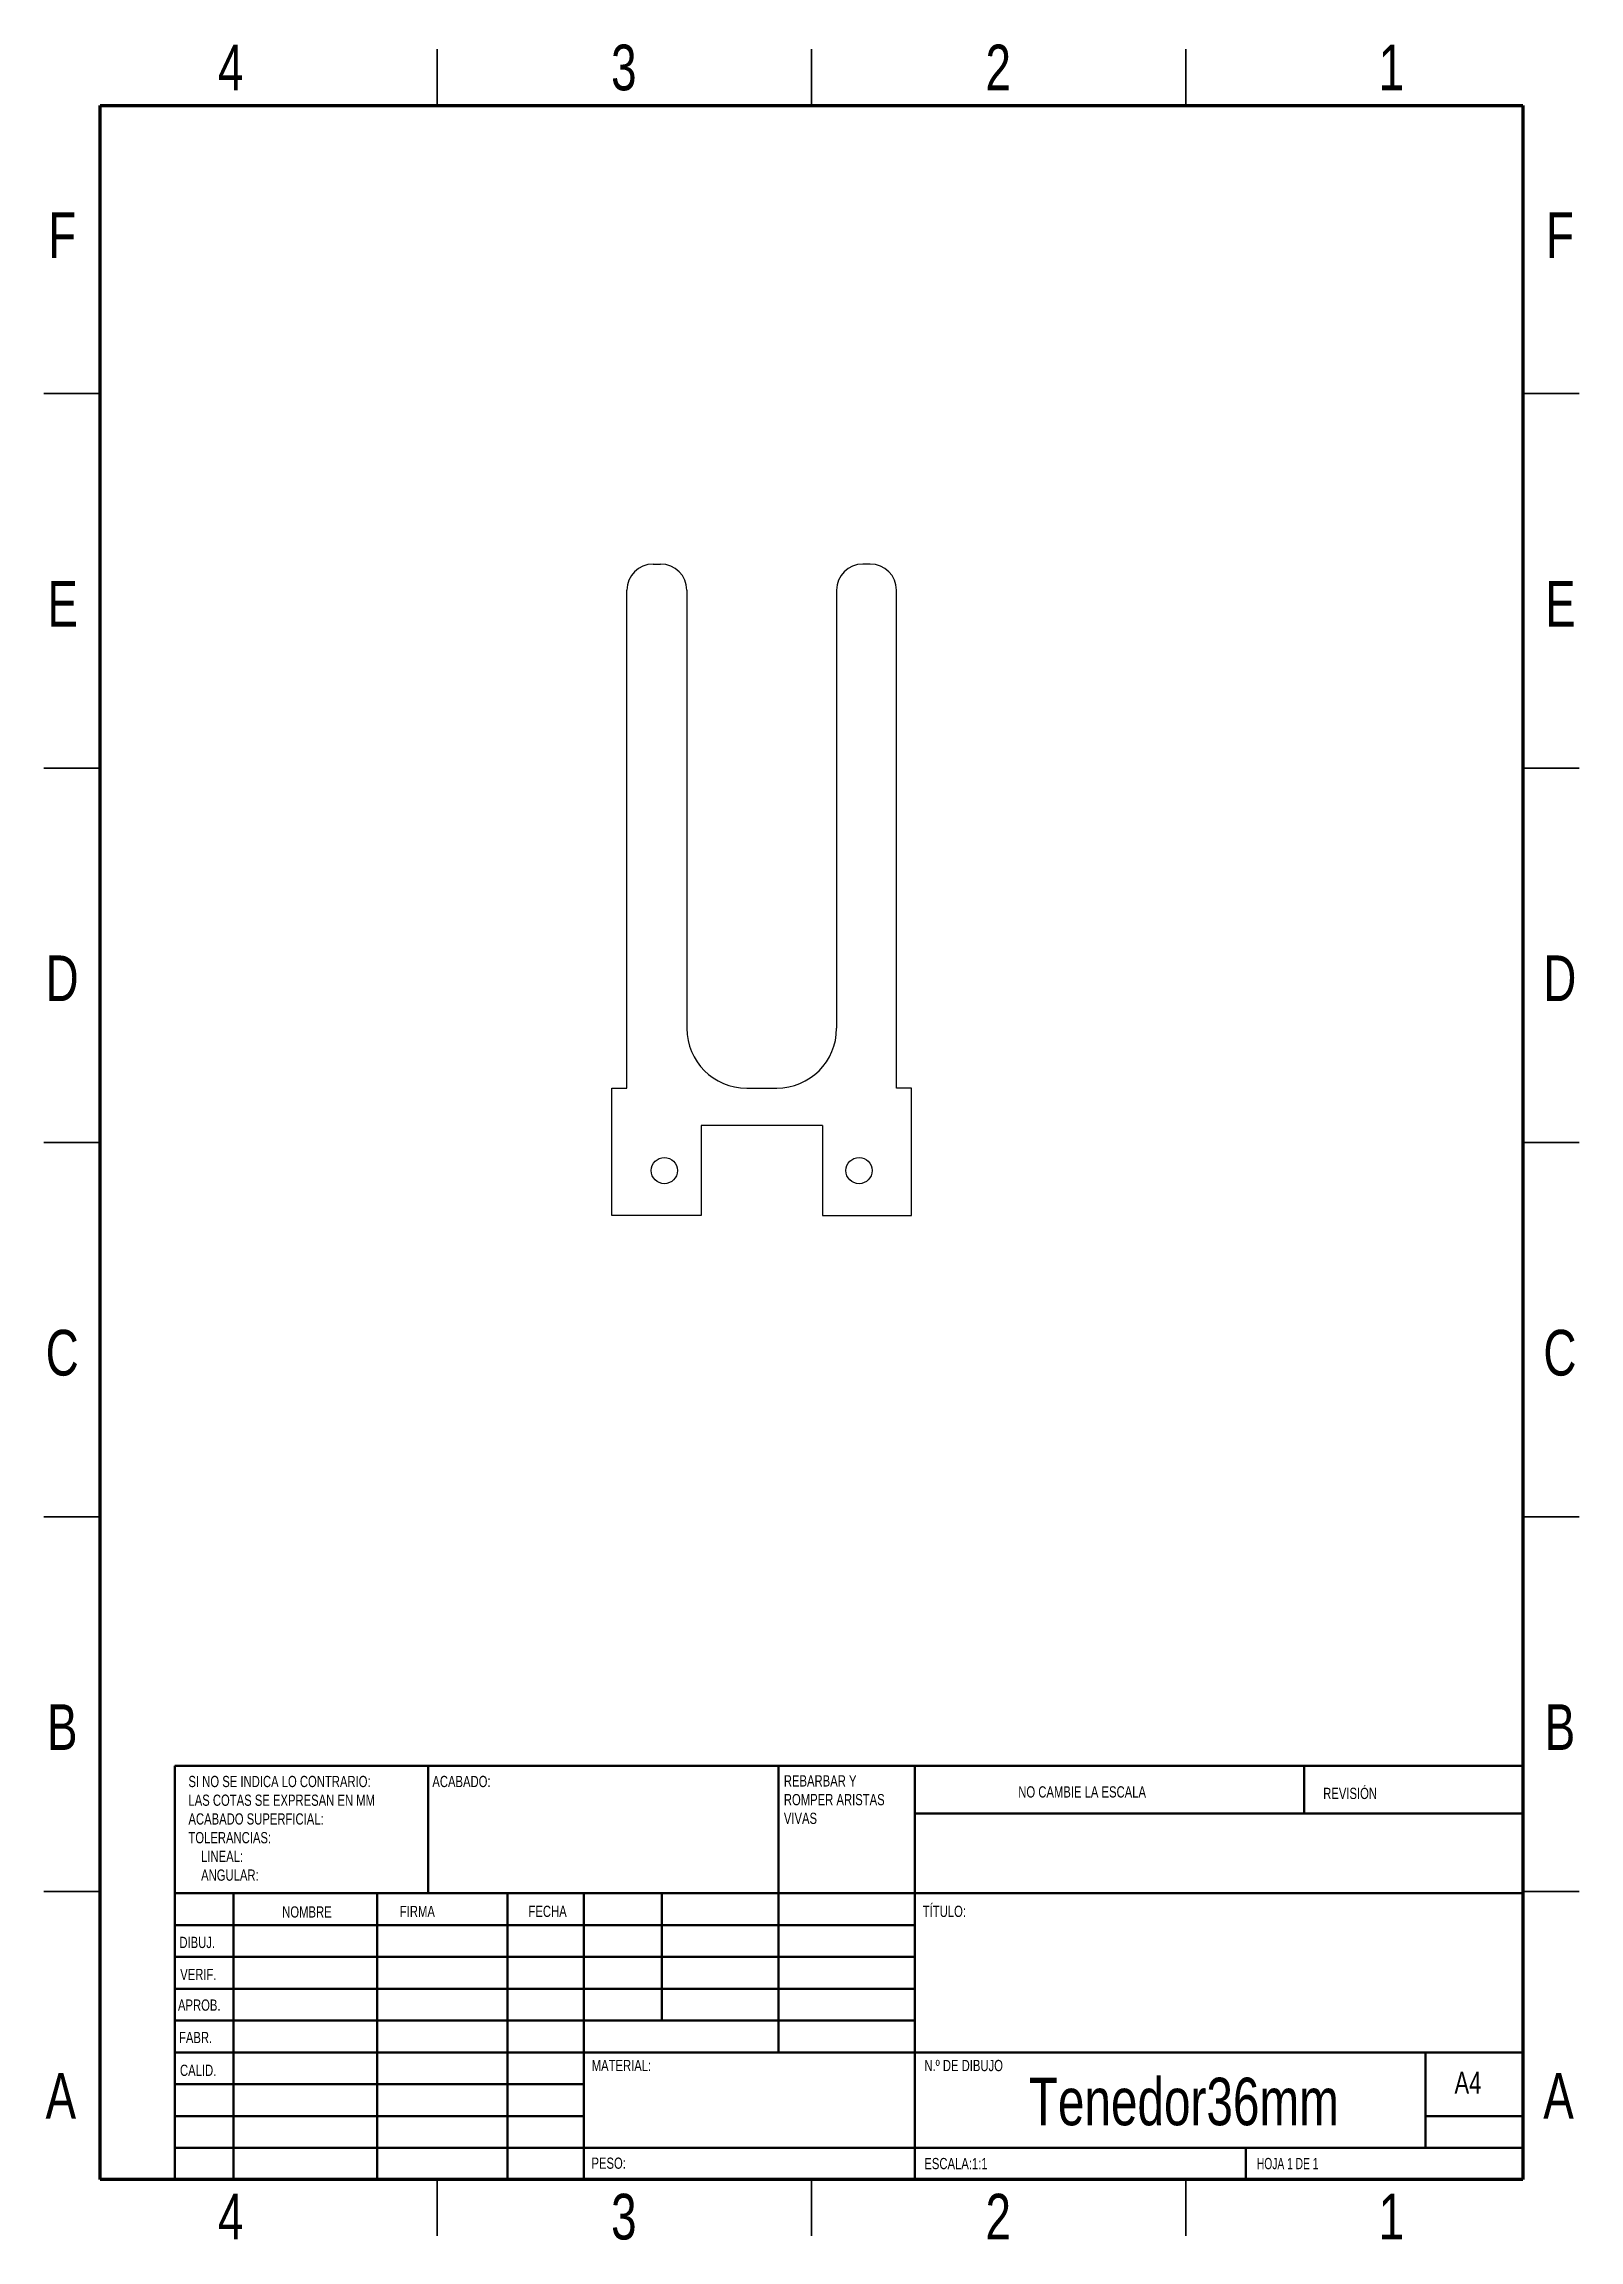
# Model space of a CAD drawing. Header units: millimetres. Extents: x 2 to 208, y 2 to 295.
import ezdxf

# ---------------------------------------------------------------- set-up
doc = ezdxf.new("R2010")
doc.units = ezdxf.units.MM
doc.styles.add('SLDTEXTSTYLE0', font='TXT', dxfattribs={"width": 0.75})
doc.styles.add('SLDTEXTSTYLE1', font='TXT', dxfattribs={"width": 0.681818})

# ---------------------------------------------------------------- blocks, each defined once
blk = doc.blocks.new('SW_NOTE_0')
at = {"color": 0, "linetype": 'Continuous', "lineweight": 0, "char_height": 1.5, "attachment_point": 1, "style": 'SLDTEXTSTYLE0'}
for s, insert in [('SI NO SE INDICA LO CONTRARIO:', (0, 1.93)), ('LAS COTAS SE EXPRESAN EN MM', (0, -0.57)), ('ACABADO SUPERFICIAL:', (0, -3.07)), ('TOLERANCIAS:', (0, -5.57)), ('LINEAL:', (1.69, -8.07)), ('ANGULAR:', (1.69, -10.57))]:
    blk.add_mtext(s, dxfattribs=dict(at, insert=insert))
blk = doc.blocks.new('SW_NOTE_0_1')
at = {"color": 0, "linetype": 'Continuous', "lineweight": 0, "char_height": 1.5, "attachment_point": 1, "style": 'SLDTEXTSTYLE0'}
for s, insert in [('REBARBAR Y', (0, 1.93)), ('ROMPER ARISTAS', (0, -0.57)), ('VIVAS', (0, -3.07))]:
    blk.add_mtext(s, dxfattribs=dict(at, insert=insert))

msp = doc.modelspace()

# ---------------------------------------------------------------- linework, layer by layer
at = {"color": 7, "linetype": 'Continuous', "lineweight": 35}
for p, q in [((55, 287), (55, 294.5)), ((105, 294.5), (105, 287)), ((105, 287), (105, 294.5)), ((155, 287), (155, 294.5)), ((10, 248.5), (2.5, 248.5)), ((200, 248.5), (207.5, 248.5)), ((10, 198.5), (2.5, 198.5)), ((200, 198.5), (207.5, 198.5)), ((2.5, 148.5), (10, 148.5)), ((10, 148.5), (2.5, 148.5)), ((207.5, 148.5), (200, 148.5)), ((200, 148.5), (207.5, 148.5)), ((10, 98.5), (2.5, 98.5)), ((200, 98.5), (207.5, 98.5)), ((10, 48.5), (2.5, 48.5)), ((200, 48.5), (207.5, 48.5)), ((55, 10), (55, 2.5)), ((105, 2.5), (105, 10)), ((105, 10), (105, 2.5)), ((155, 10), (155, 2.5))]:
    msp.add_line(p, q, dxfattribs=at)
at = {"color": 7, "linetype": 'Continuous', "lineweight": 70}
for p, q in [((10, 10), (10, 287)), ((10, 287), (200, 287)), ((200, 287), (200, 10)), ((200, 10), (10, 10))]:
    msp.add_line(p, q, dxfattribs=at)
at = {"color": 7, "linetype": 'Continuous', "lineweight": 25}
for p, q in [((83.85, 225.75), (84.85, 225.75)), ((112.85, 225.75), (111.85, 225.75)), ((80.35, 155.75), (80.35, 222.25)), ((88.35, 222.25), (88.35, 163.75)), ((108.35, 222.25), (108.35, 163.75)), ((116.35, 155.75), (116.35, 222.25)), ((78.35, 138.75), (78.35, 155.75)), ((78.35, 155.75), (80.35, 155.75)), ((96.35, 155.75), (100.35, 155.75)), ((118.35, 155.75), (116.35, 155.75)), ((118.35, 138.75), (118.35, 155.75)), ((106.45, 150.75), (90.25, 150.75)), ((90.25, 150.75), (90.25, 138.75)), ((106.45, 150.75), (106.45, 138.75)), ((90.25, 138.75), (78.35, 138.75)), ((106.45, 138.75), (118.35, 138.75))]:
    msp.add_line(p, q, dxfattribs=at)
at = {"color": 7, "linetype": 'Continuous', "lineweight": 50}
for p, q in [((20, 65.25), (200, 65.25)), ((20, 65.25), (20, 10)), ((53.8, 48.25), (53.8, 65.25)), ((100.6, 65.25), (100.6, 27)), ((118.8, 65.25), (118.8, 10)), ((170.8, 58.88), (170.8, 65.25)), ((200, 58.88), (118.8, 58.88)), ((200, 48.25), (20, 48.25)), ((27.8, 48.25), (27.8, 10)), ((46.99, 48.25), (46.99, 10)), ((64.4, 48.25), (64.4, 10)), ((74.6, 10), (74.6, 48.25)), ((85, 31.25), (85, 48.25)), ((118.8, 44), (20, 44)), ((118.8, 39.75), (20, 39.75)), ((118.8, 35.5), (20, 35.5)), ((118.8, 31.25), (20, 31.25)), ((74.6, 27), (20, 27)), ((74.6, 27), (200, 27)), ((187, 14.25), (187, 27)), ((74.6, 22.75), (20, 22.75)), ((74.6, 18.5), (20, 18.5)), ((200, 18.5), (187, 18.5)), ((20, 14.25), (200, 14.25)), ((163, 10), (163, 14.25))]:
    msp.add_line(p, q, dxfattribs=at)
at = {"color": 7, "linetype": 'Continuous', "lineweight": 25}
for centre in [(85.35, 144.75), (111.35, 144.75)]:
    msp.add_circle(centre, 1.75, dxfattribs=at)
for centre, radius, start, end in [((83.85, 222.25), 3.5, 90, 180), ((84.85, 222.25), 3.5, 0, 90), ((111.85, 222.25), 3.5, 90, 180), ((112.85, 222.25), 3.5, 0, 90), ((96.35, 163.75), 8, 180, 270), ((100.35, 163.75), 8, 270, 0)]:
    msp.add_arc(centre, radius, start, end, dxfattribs=at)

# ---------------------------------------------------------------- block references
at = {"color": 7, "linetype": 'Continuous', "lineweight": 0}
for name, p in [('SW_NOTE_0', (21.8, 61.99)), ('SW_NOTE_0_1', (101.31, 62.07))]:
    msp.add_blockref(name, p, dxfattribs=at)

# ---------------------------------------------------------------- texts
for s, insert, char_height, attachment_point, style in [('4', (27.44, 295.11), 6.1, 2, 'SLDTEXTSTYLE0'), ('3', (79.94, 295.11), 6.1, 2, 'SLDTEXTSTYLE0'), ('2', (129.94, 295.11), 6.1, 2, 'SLDTEXTSTYLE0'), ('1', (182.44, 295.11), 6.1, 2, 'SLDTEXTSTYLE0'), ('F', (4.94, 272.73), 6.1, 2, 'SLDTEXTSTYLE0'), ('F', (204.94, 272.73), 6.1, 2, 'SLDTEXTSTYLE0'), ('E', (5.01, 223.48), 6.1, 2, 'SLDTEXTSTYLE0'), ('E', (205.01, 223.48), 6.1, 2, 'SLDTEXTSTYLE0'), ('D', (4.93, 173.48), 6.1, 2, 'SLDTEXTSTYLE0'), ('D', (204.93, 173.48), 6.1, 2, 'SLDTEXTSTYLE0'), ('C', (4.94, 123.48), 6.1, 2, 'SLDTEXTSTYLE0'), ('C', (204.94, 123.48), 6.1, 2, 'SLDTEXTSTYLE0'), ('B', (4.95, 73.48), 6.1, 2, 'SLDTEXTSTYLE0'), ('B', (204.95, 73.48), 6.1, 2, 'SLDTEXTSTYLE0'), ('ACABADO:', (54.37, 63.92), 1.5, 1, 'SLDTEXTSTYLE0'), ('NO CAMBIE LA ESCALA', (132.61, 62.53), 1.5, 1, 'SLDTEXTSTYLE0'), ('REVISIÓN', (173.33, 62.33), 1.5, 1, 'SLDTEXTSTYLE0'), ('TÍTULO:', (119.86, 46.58), 1.5, 1, 'SLDTEXTSTYLE0'), ('NOMBRE', (34.32, 46.5), 1.5, 1, 'SLDTEXTSTYLE0'), ('FIRMA', (50.03, 46.56), 1.5, 1, 'SLDTEXTSTYLE0'), ('FECHA', (67.21, 46.58), 1.5, 1, 'SLDTEXTSTYLE0'), ('DIBUJ.', (20.59, 42.43), 1.5, 1, 'SLDTEXTSTYLE0'), ('VERIF.', (20.7, 38.15), 1.5, 1, 'SLDTEXTSTYLE0'), ('APROB.', (20.4, 34.06), 1.5, 1, 'SLDTEXTSTYLE0'), ('FABR.', (20.54, 29.73), 1.5, 1, 'SLDTEXTSTYLE0'), ('A', (4.76, 24.23), 6.1, 2, 'SLDTEXTSTYLE0'), ('CALID.', (20.67, 25.35), 1.5, 1, 'SLDTEXTSTYLE0'), ('MATERIAL:', (75.65, 25.99), 1.5, 1, 'SLDTEXTSTYLE0'), ('N.º DE DIBUJO', (120.07, 25.99), 1.5, 1, 'SLDTEXTSTYLE0'), ('Tenedor36mm', (154.72, 23.61), 6.35, 2, 'SLDTEXTSTYLE0'), ('A4', (190.87, 24.41), 2.91, 1, 'SLDTEXTSTYLE0'), ('A', (204.76, 24.23), 6.1, 2, 'SLDTEXTSTYLE0'), ('PESO:', (75.62, 12.95), 1.499, 1, 'SLDTEXTSTYLE0'), ('ESCALA:1:1', (120.07, 12.9), 1.5, 1, 'SLDTEXTSTYLE0'), ('HOJA 1 DE 1', (164.48, 12.9), 1.5, 1, 'SLDTEXTSTYLE1'), ('4', (27.44, 8.11), 6.1, 2, 'SLDTEXTSTYLE0'), ('3', (79.94, 8.11), 6.1, 2, 'SLDTEXTSTYLE0'), ('2', (129.94, 8.11), 6.1, 2, 'SLDTEXTSTYLE0'), ('1', (182.44, 8.11), 6.1, 2, 'SLDTEXTSTYLE0')]:
    msp.add_mtext(s, dxfattribs=dict(at, insert=insert, char_height=char_height, attachment_point=attachment_point, style=style))

doc.saveas('drawing.dxf')
